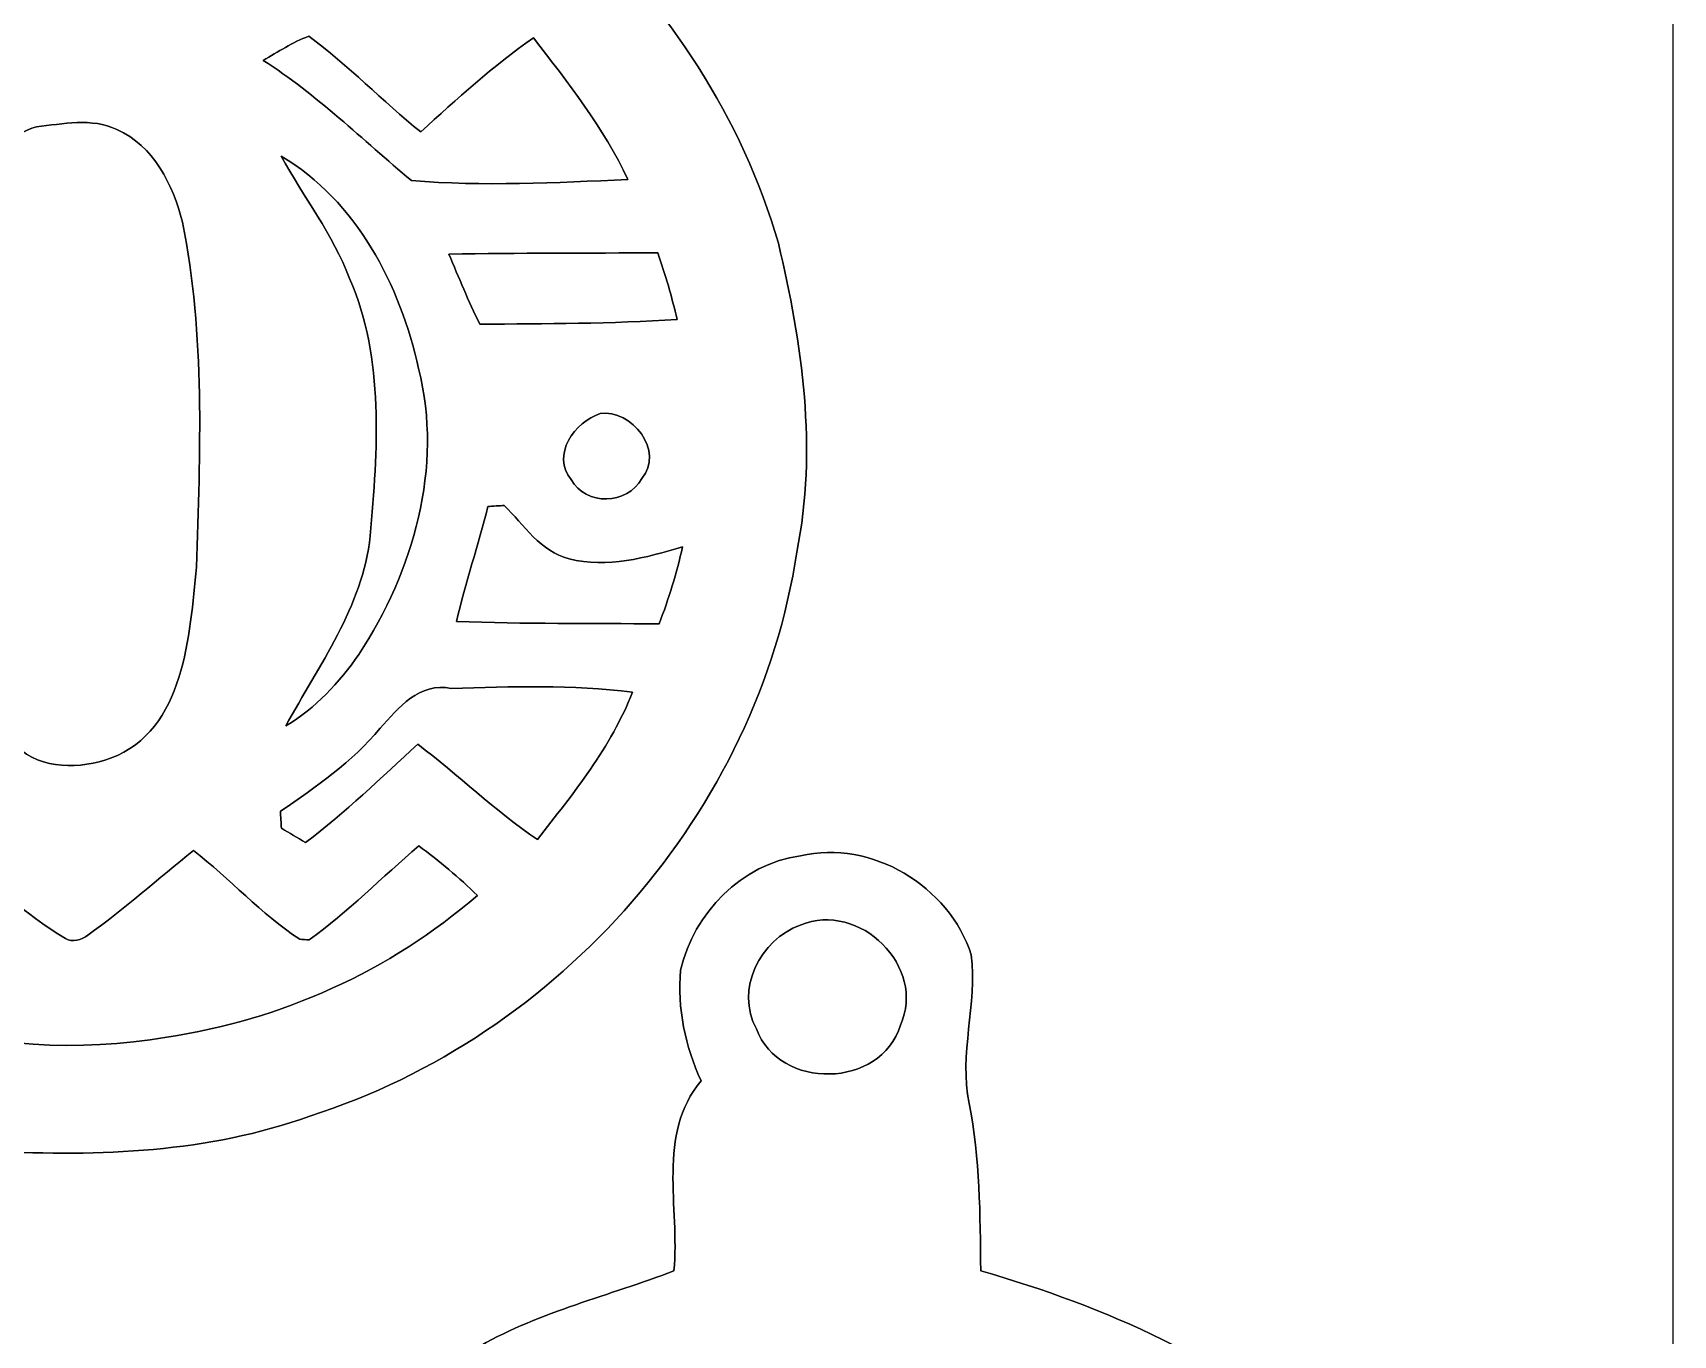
# Model space of a CAD drawing. Header units: centimetres. Extents: x -16.8 to 16.8, y -16.7 to 16.7.
# Drawn here: x 6.92 to 16.77, y -6.41 to 1.41 of the extents above; entities that cross this region are included whole.
import ezdxf

# ---------------------------------------------------------------- set-up
doc = ezdxf.new("R2010")
doc.units = ezdxf.units.CM
doc.header["$MEASUREMENT"] = 0
doc.layers.add('Layer 1', color=7, linetype='Continuous')

msp = doc.modelspace()

# ---------------------------------------------------------------- linework, layer by layer
at = {"layer": 'Layer 1', "color": 7}
for points, knots in [([(-16.77458, 16.66875), (-16.77458, 16.66875), (16.77458, 16.66875), (16.77458, 16.66875), (16.77458, 16.66875), (16.77458, 16.66875), (16.77458, -16.66875), (16.77458, -16.66875), (16.77458, -16.66875), (16.77458, -16.66875), (-16.77458, -16.66875), (-16.77458, -16.66875), (-16.77458, -16.66875), (-16.77458, -16.66875), (-16.77458, 16.66875), (-16.77458, 16.66875), (-16.77458, 16.66875), (-16.77458, 16.66875), (-16.77458, 16.66875), (-16.77458, 16.66875)], [0, 0, 0, 0, 0.1666667, 0.1666667, 0.1666667, 0.1666667, 0.3333333, 0.3333333, 0.3333333, 0.3333333, 0.5, 0.5, 0.5, 0.5, 0.6666667, 0.6666667, 0.6666667, 0.6666667, 1, 1, 1, 1]), ([(6.7945, 5.62187), (6.50981, 5.47264), (6.28332, 5.18019), (6.27062, 4.84964), (6.27062, 4.84964), (6.2932, 4.67184), (6.37716, 4.50568), (6.4008, 4.32788), (6.4008, 4.32788), (6.17855, 3.9818), (6.28474, 3.54471), (6.23288, 3.1556), (6.23288, 3.1556), (5.09376, 2.91289), (4.07176, 2.19287), (3.44417, 1.21356), (3.44417, 1.21356), (2.55552, -0.13123), (2.5841, -1.99743), (3.47839, -3.33163), (3.47839, -3.33163), (4.17266, -4.43442), (5.40032, -5.14985), (6.68443, -5.30472), (6.68443, -5.30472), (7.32331, -5.33682), (7.98019, -5.31319), (8.58802, -5.09376), (8.58802, -5.09376), (10.08451, -4.6168), (11.27654, -3.26531), (11.51184, -1.70639), (11.51184, -1.70639), (11.63602, -1.09008), (11.54536, -0.45579), (11.40107, 0.14781), (11.40107, 0.14781), (10.96504, 1.64712), (9.64882, 2.84163), (8.12236, 3.15595), (8.12236, 3.15595), (8.10577, 3.42688), (8.10331, 3.69817), (8.08496, 3.9684), (8.08496, 3.9684), (8.1153, 4.10916), (8.02005, 4.20934), (7.94314, 4.30706), (7.94314, 4.30706), (8.01758, 4.54413), (8.12518, 4.79531), (8.04369, 5.04649), (8.04369, 5.04649), (8.00417, 5.26062), (7.83907, 5.42819), (7.67009, 5.55131), (7.67009, 5.55131), (7.4235, 5.74393), (7.07425, 5.72558), (6.7945, 5.62187), (6.7945, 5.62187), (6.7945, 5.62187), (6.7945, 5.62187), (6.7945, 5.62187)], [0, 0, 0, 0, 0.0588235, 0.0588235, 0.0588235, 0.0588235, 0.1176471, 0.1176471, 0.1176471, 0.1176471, 0.1764706, 0.1764706, 0.1764706, 0.1764706, 0.2352941, 0.2352941, 0.2352941, 0.2352941, 0.2941176, 0.2941176, 0.2941176, 0.2941176, 0.3529412, 0.3529412, 0.3529412, 0.3529412, 0.4117647, 0.4117647, 0.4117647, 0.4117647, 0.4705882, 0.4705882, 0.4705882, 0.4705882, 0.5294118, 0.5294118, 0.5294118, 0.5294118, 0.5882353, 0.5882353, 0.5882353, 0.5882353, 0.6470588, 0.6470588, 0.6470588, 0.6470588, 0.7058824, 0.7058824, 0.7058824, 0.7058824, 0.7647059, 0.7647059, 0.7647059, 0.7647059, 0.8235294, 0.8235294, 0.8235294, 0.8235294, 0.8823529, 0.8823529, 0.8823529, 0.8823529, 1, 1, 1, 1]), ([(8.30686, 1.24601), (8.39682, 1.2954), (8.48289, 1.35608), (8.58061, 1.391), (8.58061, 1.391), (8.8198, 1.21744), (9.0237, 1.00154), (9.25336, 0.81598), (9.25336, 0.81598), (9.46961, 1.01459), (9.68834, 1.21285), (9.92999, 1.38112), (9.92999, 1.38112), (10.13848, 1.11196), (10.35262, 0.84138), (10.49761, 0.53058), (10.49761, 0.53058), (10.0644, 0.51153), (9.62942, 0.48824), (9.19727, 0.52388), (9.19727, 0.52388), (8.90376, 0.76906), (8.63141, 1.03928), (8.30686, 1.24601)], [0, 0, 0, 0, 0.1428571, 0.1428571, 0.1428571, 0.1428571, 0.2857143, 0.2857143, 0.2857143, 0.2857143, 0.4285714, 0.4285714, 0.4285714, 0.4285714, 0.5714286, 0.5714286, 0.5714286, 0.5714286, 0.7142857, 0.7142857, 0.7142857, 0.7142857, 1, 1, 1, 1]), ([(6.9469, 0.84772), (7.10353, 0.86254), (7.27816, 0.90382), (7.42774, 0.83009), (7.42774, 0.83009), (7.64893, 0.7366), (7.76605, 0.49706), (7.82214, 0.27481), (7.82214, 0.27481), (7.96114, -0.40605), (7.92727, -1.10772), (7.90751, -1.79811), (7.90751, -1.79811), (7.86342, -2.2031), (7.83907, -2.77601), (7.3914, -2.94499), (7.3914, -2.94499), (7.21219, -3.0099), (6.97477, -3.01519), (6.8266, -2.87443), (6.8266, -2.87443), (6.56061, -2.7305), (6.52145, -2.4003), (6.47065, -2.13466), (6.47065, -2.13466), (6.38457, -1.55469), (6.39022, -0.96555), (6.41421, -0.38135), (6.41421, -0.38135), (6.44631, -0.07655), (6.4516, 0.24765), (6.60823, 0.5207), (6.60823, 0.5207), (6.69149, 0.65123), (6.78568, 0.80645), (6.9469, 0.84772)], [0, 0, 0, 0, 0.1, 0.1, 0.1, 0.1, 0.2, 0.2, 0.2, 0.2, 0.3, 0.3, 0.3, 0.3, 0.4, 0.4, 0.4, 0.4, 0.5, 0.5, 0.5, 0.5, 0.6, 0.6, 0.6, 0.6, 0.7, 0.7, 0.7, 0.7, 0.8, 0.8, 0.8, 0.8, 1, 1, 1, 1]), ([(8.41446, 0.67134), (8.86919, 0.40252), (9.12883, -0.10336), (9.24031, -0.60501), (9.24031, -0.60501), (9.39059, -1.19627), (9.20821, -1.82245), (8.88259, -2.32128), (8.88259, -2.32128), (8.76335, -2.4892), (8.62259, -2.64548), (8.44338, -2.7499), (8.44338, -2.7499), (8.64235, -2.38372), (8.90482, -2.0387), (8.94997, -1.60973), (8.94997, -1.60973), (8.99372, -1.09608), (9.03781, -0.54892), (8.82615, -0.0635), (8.82615, -0.0635), (8.7249, 0.20073), (8.55098, 0.42616), (8.41446, 0.67134)], [0, 0, 0, 0, 0.1428571, 0.1428571, 0.1428571, 0.1428571, 0.2857143, 0.2857143, 0.2857143, 0.2857143, 0.4285714, 0.4285714, 0.4285714, 0.4285714, 0.5714286, 0.5714286, 0.5714286, 0.5714286, 0.7142857, 0.7142857, 0.7142857, 0.7142857, 1, 1, 1, 1]), ([(9.42305, 0.0829), (9.84109, 0.0889), (10.25913, 0.0889), (10.67752, 0.08961), (10.67752, 0.08961), (10.72233, -0.04163), (10.76184, -0.17498), (10.79253, -0.31044), (10.79253, -0.31044), (10.39777, -0.33479), (10.00266, -0.33655), (9.6079, -0.33796), (9.6079, -0.33796), (9.54087, -0.20003), (9.4809, -0.05891), (9.42305, 0.0829)], [0, 0, 0, 0, 0.2, 0.2, 0.2, 0.2, 0.4, 0.4, 0.4, 0.4, 0.6, 0.6, 0.6, 0.6, 1, 1, 1, 1]), ([(10.33039, -0.87559), (10.51772, -0.8442), (10.72197, -1.10208), (10.58016, -1.26541), (10.58016, -1.26541), (10.49549, -1.42346), (10.2422, -1.43193), (10.15753, -1.27035), (10.15753, -1.27035), (10.03441, -1.1243), (10.1787, -0.92498), (10.33039, -0.87559)], [0, 0, 0, 0, 0.25, 0.25, 0.25, 0.25, 0.5, 0.5, 0.5, 0.5, 1, 1, 1, 1]), ([(9.65729, -1.43298), (9.68128, -1.43122), (9.72996, -1.4284), (9.75431, -1.42663), (9.75431, -1.42663), (9.87319, -1.54411), (9.97267, -1.70321), (10.14448, -1.7466), (10.14448, -1.7466), (10.37202, -1.80658), (10.60697, -1.74025), (10.82604, -1.67499), (10.82604, -1.67499), (10.78971, -1.83233), (10.74314, -1.9872), (10.68493, -2.13783), (10.68493, -2.13783), (10.27889, -2.13431), (9.87319, -2.13889), (9.46785, -2.12302), (9.46785, -2.12302), (9.52359, -1.89089), (9.59802, -1.66405), (9.65729, -1.43298)], [0, 0, 0, 0, 0.1428571, 0.1428571, 0.1428571, 0.1428571, 0.2857143, 0.2857143, 0.2857143, 0.2857143, 0.4285714, 0.4285714, 0.4285714, 0.4285714, 0.5714286, 0.5714286, 0.5714286, 0.5714286, 0.7142857, 0.7142857, 0.7142857, 0.7142857, 1, 1, 1, 1]), ([(9.00924, -2.76507), (9.1186, -2.64301), (9.24489, -2.48603), (9.43645, -2.52624), (9.43645, -2.52624), (9.7984, -2.51389), (10.16388, -2.50366), (10.52477, -2.54776), (10.52477, -2.54776), (10.39707, -2.87831), (10.16952, -3.1563), (9.95362, -3.43288), (9.95362, -3.43288), (9.69962, -3.26108), (9.4802, -3.04377), (9.23502, -2.86068), (9.23502, -2.86068), (9.01594, -3.06352), (8.80004, -3.27025), (8.56227, -3.45087), (8.56227, -3.45087), (8.51323, -3.4223), (8.46455, -3.39408), (8.41657, -3.3655), (8.41657, -3.3655), (8.41516, -3.3401), (8.41234, -3.28895), (8.41093, -3.26355), (8.41093, -3.26355), (8.62506, -3.11609), (8.84202, -2.96686), (9.00924, -2.76507)], [0, 0, 0, 0, 0.1111111, 0.1111111, 0.1111111, 0.1111111, 0.2222222, 0.2222222, 0.2222222, 0.2222222, 0.3333333, 0.3333333, 0.3333333, 0.3333333, 0.4444444, 0.4444444, 0.4444444, 0.4444444, 0.5555556, 0.5555556, 0.5555556, 0.5555556, 0.6666667, 0.6666667, 0.6666667, 0.6666667, 0.7777778, 0.7777778, 0.7777778, 0.7777778, 1, 1, 1, 1]), ([(11.53407, -3.53025), (11.18094, -3.57858), (10.89272, -3.87526), (10.81405, -4.21675), (10.81405, -4.21675), (10.79288, -4.44571), (10.84192, -4.67501), (10.93752, -4.88244), (10.93752, -4.88244), (10.668, -5.2003), (10.81052, -5.64409), (10.77383, -6.02262), (10.77383, -6.02262), (10.38648, -6.17255), (9.9755, -6.26674), (9.61178, -6.47277), (9.61178, -6.47277), (8.896, -6.84918), (8.29204, -7.43303), (7.88388, -8.13117), (7.88388, -8.13117), (7.12541, -9.40364), (7.11906, -11.09486), (7.88494, -12.36557), (7.88494, -12.36557), (8.25676, -13.00621), (8.80392, -13.53679), (9.43328, -13.92273), (9.43328, -13.92273), (10.73326, -14.70448), (12.44, -14.73165), (13.77668, -14.02362), (13.77668, -14.02362), (15.15992, -13.3223), (16.11101, -11.80712), (16.07432, -10.24819), (16.07432, -10.24819), (16.10289, -9.05616), (15.55538, -7.88423), (14.66991, -7.09612), (14.66991, -7.09612), (14.09876, -6.55426), (13.36322, -6.23817), (12.61639, -6.02333), (12.61639, -6.02333), (12.61145, -5.68713), (12.61427, -5.34811), (12.54584, -5.01791), (12.54584, -5.01791), (12.48551, -4.72123), (12.59593, -4.42278), (12.55959, -4.12468), (12.55959, -4.12468), (12.42554, -3.71228), (11.96199, -3.43147), (11.53407, -3.53025), (11.53407, -3.53025), (11.53407, -3.53025), (11.53407, -3.53025), (11.53407, -3.53025)], [0, 0, 0, 0, 0.0625, 0.0625, 0.0625, 0.0625, 0.125, 0.125, 0.125, 0.125, 0.1875, 0.1875, 0.1875, 0.1875, 0.25, 0.25, 0.25, 0.25, 0.3125, 0.3125, 0.3125, 0.3125, 0.375, 0.375, 0.375, 0.375, 0.4375, 0.4375, 0.4375, 0.4375, 0.5, 0.5, 0.5, 0.5, 0.5625, 0.5625, 0.5625, 0.5625, 0.625, 0.625, 0.625, 0.625, 0.6875, 0.6875, 0.6875, 0.6875, 0.75, 0.75, 0.75, 0.75, 0.8125, 0.8125, 0.8125, 0.8125, 0.875, 0.875, 0.875, 0.875, 1, 1, 1, 1]), ([(9.24101, -3.47098), (9.36554, -3.56129), (9.48302, -3.66148), (9.59344, -3.76873), (9.59344, -3.76873), (9.07062, -4.2224), (8.41304, -4.51838), (7.72866, -4.61963), (7.72866, -4.61963), (6.66609, -4.80554), (5.54426, -4.45841), (4.72652, -3.76696), (4.72652, -3.76696), (4.8574, -3.67841), (4.95829, -3.48121), (5.14667, -3.53272), (5.14667, -3.53272), (5.38162, -3.67665), (5.5372, -3.94229), (5.79755, -4.04142), (5.79755, -4.04142), (6.02615, -3.88091), (6.22159, -3.67806), (6.43819, -3.50167), (6.43819, -3.50167), (6.66503, -3.67665), (6.87176, -3.88091), (7.11976, -4.02766), (7.11976, -4.02766), (7.16174, -4.05306), (7.21677, -4.03507), (7.25417, -4.00791), (7.25417, -4.00791), (7.4743, -3.84916), (7.67786, -3.66854), (7.88917, -3.49814), (7.88917, -3.49814), (8.10683, -3.66924), (8.29486, -3.87879), (8.52664, -4.03154), (8.52664, -4.03154), (8.54075, -4.0326), (8.56897, -4.03472), (8.58308, -4.03578), (8.58308, -4.03578), (8.81733, -3.86609), (9.02229, -3.65936), (9.24101, -3.47098)], [0, 0, 0, 0, 0.0769231, 0.0769231, 0.0769231, 0.0769231, 0.1538462, 0.1538462, 0.1538462, 0.1538462, 0.2307692, 0.2307692, 0.2307692, 0.2307692, 0.3076923, 0.3076923, 0.3076923, 0.3076923, 0.3846154, 0.3846154, 0.3846154, 0.3846154, 0.4615385, 0.4615385, 0.4615385, 0.4615385, 0.5384615, 0.5384615, 0.5384615, 0.5384615, 0.6153846, 0.6153846, 0.6153846, 0.6153846, 0.6923077, 0.6923077, 0.6923077, 0.6923077, 0.7692308, 0.7692308, 0.7692308, 0.7692308, 0.8461538, 0.8461538, 0.8461538, 0.8461538, 1, 1, 1, 1]), ([(11.53231, -3.94688), (11.88967, -3.79871), (12.29254, -4.20017), (12.13379, -4.54766), (12.13379, -4.54766), (12.01914, -4.93042), (11.40425, -4.93924), (11.26984, -4.57059), (11.26984, -4.57059), (11.1379, -4.33246), (11.29524, -4.03366), (11.53231, -3.94688)], [0, 0, 0, 0, 0.25, 0.25, 0.25, 0.25, 0.5, 0.5, 0.5, 0.5, 1, 1, 1, 1])]:
    msp.add_open_spline(points, degree=3, knots=knots, dxfattribs=at)
at = {"layer": 'Layer 1', "color": 250}
for points, knots in [([(6.7945, 5.62187), (7.07425, 5.72558), (7.4235, 5.74393), (7.67009, 5.55131), (7.67009, 5.55131), (7.83907, 5.42819), (8.00417, 5.26062), (8.04369, 5.04649), (8.04369, 5.04649), (8.12518, 4.79531), (8.01758, 4.54413), (7.94314, 4.30706), (7.94314, 4.30706), (8.02005, 4.20934), (8.1153, 4.10916), (8.08496, 3.9684), (8.08496, 3.9684), (8.10331, 3.69817), (8.10577, 3.42688), (8.12236, 3.15595), (8.12236, 3.15595), (9.64882, 2.84163), (10.96504, 1.64712), (11.40107, 0.14781), (11.40107, 0.14781), (11.54536, -0.45579), (11.63602, -1.09008), (11.51184, -1.70639), (11.51184, -1.70639), (11.27654, -3.26531), (10.08451, -4.6168), (8.58802, -5.09376), (8.58802, -5.09376), (7.98019, -5.31319), (7.32331, -5.33682), (6.68443, -5.30472), (6.68443, -5.30472), (5.40032, -5.14985), (4.17266, -4.43442), (3.47839, -3.33163), (3.47839, -3.33163), (2.5841, -1.99743), (2.55552, -0.13123), (3.44417, 1.21356), (3.44417, 1.21356), (4.07176, 2.19287), (5.09376, 2.91289), (6.23288, 3.1556), (6.23288, 3.1556), (6.28474, 3.54471), (6.17855, 3.9818), (6.4008, 4.32788), (6.4008, 4.32788), (6.37716, 4.50568), (6.2932, 4.67184), (6.27062, 4.84964), (6.27062, 4.84964), (6.28332, 5.18019), (6.50981, 5.47264), (6.7945, 5.62187), (6.7945, 5.62187), (6.7945, 5.62187), (6.7945, 5.62187), (6.7945, 5.62187)], [0, 0, 0, 0, 0.0588235, 0.0588235, 0.0588235, 0.0588235, 0.1176471, 0.1176471, 0.1176471, 0.1176471, 0.1764706, 0.1764706, 0.1764706, 0.1764706, 0.2352941, 0.2352941, 0.2352941, 0.2352941, 0.2941176, 0.2941176, 0.2941176, 0.2941176, 0.3529412, 0.3529412, 0.3529412, 0.3529412, 0.4117647, 0.4117647, 0.4117647, 0.4117647, 0.4705882, 0.4705882, 0.4705882, 0.4705882, 0.5294118, 0.5294118, 0.5294118, 0.5294118, 0.5882353, 0.5882353, 0.5882353, 0.5882353, 0.6470588, 0.6470588, 0.6470588, 0.6470588, 0.7058824, 0.7058824, 0.7058824, 0.7058824, 0.7647059, 0.7647059, 0.7647059, 0.7647059, 0.8235294, 0.8235294, 0.8235294, 0.8235294, 0.8823529, 0.8823529, 0.8823529, 0.8823529, 1, 1, 1, 1]), ([(8.30686, 1.24601), (8.63141, 1.03928), (8.90376, 0.76906), (9.19727, 0.52388), (9.19727, 0.52388), (9.62942, 0.48824), (10.0644, 0.51153), (10.49761, 0.53058), (10.49761, 0.53058), (10.35262, 0.84138), (10.13848, 1.11196), (9.92999, 1.38112), (9.92999, 1.38112), (9.68834, 1.21285), (9.46961, 1.01459), (9.25336, 0.81598), (9.25336, 0.81598), (9.0237, 1.00154), (8.8198, 1.21744), (8.58061, 1.391), (8.58061, 1.391), (8.48289, 1.35608), (8.39682, 1.2954), (8.30686, 1.24601), (8.30686, 1.24601), (8.30686, 1.24601), (8.30686, 1.24601), (8.30686, 1.24601)], [0, 0, 0, 0, 0.125, 0.125, 0.125, 0.125, 0.25, 0.25, 0.25, 0.25, 0.375, 0.375, 0.375, 0.375, 0.5, 0.5, 0.5, 0.5, 0.625, 0.625, 0.625, 0.625, 0.75, 0.75, 0.75, 0.75, 1, 1, 1, 1]), ([(6.9469, 0.84772), (6.78568, 0.80645), (6.69149, 0.65123), (6.60823, 0.5207), (6.60823, 0.5207), (6.4516, 0.24765), (6.44631, -0.07655), (6.41421, -0.38135), (6.41421, -0.38135), (6.39022, -0.96555), (6.38457, -1.55469), (6.47065, -2.13466), (6.47065, -2.13466), (6.52145, -2.4003), (6.56061, -2.7305), (6.8266, -2.87443), (6.8266, -2.87443), (6.97477, -3.01519), (7.21219, -3.0099), (7.3914, -2.94499), (7.3914, -2.94499), (7.83907, -2.77601), (7.86342, -2.2031), (7.90751, -1.79811), (7.90751, -1.79811), (7.92727, -1.10772), (7.96114, -0.40605), (7.82214, 0.27481), (7.82214, 0.27481), (7.76605, 0.49706), (7.64893, 0.7366), (7.42774, 0.83009), (7.42774, 0.83009), (7.27816, 0.90382), (7.10353, 0.86254), (6.9469, 0.84772), (6.9469, 0.84772), (6.9469, 0.84772), (6.9469, 0.84772), (6.9469, 0.84772)], [0, 0, 0, 0, 0.0909091, 0.0909091, 0.0909091, 0.0909091, 0.1818182, 0.1818182, 0.1818182, 0.1818182, 0.2727273, 0.2727273, 0.2727273, 0.2727273, 0.3636364, 0.3636364, 0.3636364, 0.3636364, 0.4545455, 0.4545455, 0.4545455, 0.4545455, 0.5454545, 0.5454545, 0.5454545, 0.5454545, 0.6363636, 0.6363636, 0.6363636, 0.6363636, 0.7272727, 0.7272727, 0.7272727, 0.7272727, 0.8181818, 0.8181818, 0.8181818, 0.8181818, 1, 1, 1, 1]), ([(8.41446, 0.67134), (8.55098, 0.42616), (8.7249, 0.20073), (8.82615, -0.0635), (8.82615, -0.0635), (9.03781, -0.54892), (8.99372, -1.09608), (8.94997, -1.60973), (8.94997, -1.60973), (8.90482, -2.0387), (8.64235, -2.38372), (8.44338, -2.7499), (8.44338, -2.7499), (8.62259, -2.64548), (8.76335, -2.4892), (8.88259, -2.32128), (8.88259, -2.32128), (9.20821, -1.82245), (9.39059, -1.19627), (9.24031, -0.60501), (9.24031, -0.60501), (9.12883, -0.10336), (8.86919, 0.40252), (8.41446, 0.67134), (8.41446, 0.67134), (8.41446, 0.67134), (8.41446, 0.67134), (8.41446, 0.67134)], [0, 0, 0, 0, 0.125, 0.125, 0.125, 0.125, 0.25, 0.25, 0.25, 0.25, 0.375, 0.375, 0.375, 0.375, 0.5, 0.5, 0.5, 0.5, 0.625, 0.625, 0.625, 0.625, 0.75, 0.75, 0.75, 0.75, 1, 1, 1, 1]), ([(9.42305, 0.0829), (9.4809, -0.05891), (9.54087, -0.20003), (9.6079, -0.33796), (9.6079, -0.33796), (10.00266, -0.33655), (10.39777, -0.33479), (10.79253, -0.31044), (10.79253, -0.31044), (10.76184, -0.17498), (10.72233, -0.04163), (10.67752, 0.08961), (10.67752, 0.08961), (10.25913, 0.0889), (9.84109, 0.0889), (9.42305, 0.0829), (9.42305, 0.0829), (9.42305, 0.0829), (9.42305, 0.0829), (9.42305, 0.0829)], [0, 0, 0, 0, 0.1666667, 0.1666667, 0.1666667, 0.1666667, 0.3333333, 0.3333333, 0.3333333, 0.3333333, 0.5, 0.5, 0.5, 0.5, 0.6666667, 0.6666667, 0.6666667, 0.6666667, 1, 1, 1, 1]), ([(10.33039, -0.87559), (10.1787, -0.92498), (10.03441, -1.1243), (10.15753, -1.27035), (10.15753, -1.27035), (10.2422, -1.43193), (10.49549, -1.42346), (10.58016, -1.26541), (10.58016, -1.26541), (10.72197, -1.10208), (10.51772, -0.8442), (10.33039, -0.87559), (10.33039, -0.87559), (10.33039, -0.87559), (10.33039, -0.87559), (10.33039, -0.87559)], [0, 0, 0, 0, 0.2, 0.2, 0.2, 0.2, 0.4, 0.4, 0.4, 0.4, 0.6, 0.6, 0.6, 0.6, 1, 1, 1, 1]), ([(9.65729, -1.43298), (9.59802, -1.66405), (9.52359, -1.89089), (9.46785, -2.12302), (9.46785, -2.12302), (9.87319, -2.13889), (10.27889, -2.13431), (10.68493, -2.13783), (10.68493, -2.13783), (10.74314, -1.9872), (10.78971, -1.83233), (10.82604, -1.67499), (10.82604, -1.67499), (10.60697, -1.74025), (10.37202, -1.80658), (10.14448, -1.7466), (10.14448, -1.7466), (9.97267, -1.70321), (9.87319, -1.54411), (9.75431, -1.42663), (9.75431, -1.42663), (9.72996, -1.4284), (9.68128, -1.43122), (9.65729, -1.43298), (9.65729, -1.43298), (9.65729, -1.43298), (9.65729, -1.43298), (9.65729, -1.43298)], [0, 0, 0, 0, 0.125, 0.125, 0.125, 0.125, 0.25, 0.25, 0.25, 0.25, 0.375, 0.375, 0.375, 0.375, 0.5, 0.5, 0.5, 0.5, 0.625, 0.625, 0.625, 0.625, 0.75, 0.75, 0.75, 0.75, 1, 1, 1, 1]), ([(9.00924, -2.76507), (8.84202, -2.96686), (8.62506, -3.11609), (8.41093, -3.26355), (8.41093, -3.26355), (8.41234, -3.28895), (8.41516, -3.3401), (8.41657, -3.3655), (8.41657, -3.3655), (8.46455, -3.39408), (8.51323, -3.4223), (8.56227, -3.45087), (8.56227, -3.45087), (8.80004, -3.27025), (9.01594, -3.06352), (9.23502, -2.86068), (9.23502, -2.86068), (9.4802, -3.04377), (9.69962, -3.26108), (9.95362, -3.43288), (9.95362, -3.43288), (10.16952, -3.1563), (10.39707, -2.87831), (10.52477, -2.54776), (10.52477, -2.54776), (10.16388, -2.50366), (9.7984, -2.51389), (9.43645, -2.52624), (9.43645, -2.52624), (9.24489, -2.48603), (9.1186, -2.64301), (9.00924, -2.76507), (9.00924, -2.76507), (9.00924, -2.76507), (9.00924, -2.76507), (9.00924, -2.76507)], [0, 0, 0, 0, 0.1, 0.1, 0.1, 0.1, 0.2, 0.2, 0.2, 0.2, 0.3, 0.3, 0.3, 0.3, 0.4, 0.4, 0.4, 0.4, 0.5, 0.5, 0.5, 0.5, 0.6, 0.6, 0.6, 0.6, 0.7, 0.7, 0.7, 0.7, 0.8, 0.8, 0.8, 0.8, 1, 1, 1, 1]), ([(11.53407, -3.53025), (11.96199, -3.43147), (12.42554, -3.71228), (12.55959, -4.12468), (12.55959, -4.12468), (12.59593, -4.42278), (12.48551, -4.72123), (12.54584, -5.01791), (12.54584, -5.01791), (12.61427, -5.34811), (12.61145, -5.68713), (12.61639, -6.02333), (12.61639, -6.02333), (13.36322, -6.23817), (14.09876, -6.55426), (14.66991, -7.09612), (14.66991, -7.09612), (15.55538, -7.88423), (16.10289, -9.05616), (16.07432, -10.24819), (16.07432, -10.24819), (16.11101, -11.80712), (15.15992, -13.3223), (13.77668, -14.02362), (13.77668, -14.02362), (12.44, -14.73165), (10.73326, -14.70448), (9.43328, -13.92273), (9.43328, -13.92273), (8.80392, -13.53679), (8.25676, -13.00621), (7.88494, -12.36557), (7.88494, -12.36557), (7.11906, -11.09486), (7.12541, -9.40364), (7.88388, -8.13117), (7.88388, -8.13117), (8.29204, -7.43303), (8.896, -6.84918), (9.61178, -6.47277), (9.61178, -6.47277), (9.9755, -6.26674), (10.38648, -6.17255), (10.77383, -6.02262), (10.77383, -6.02262), (10.81052, -5.64409), (10.668, -5.2003), (10.93752, -4.88244), (10.93752, -4.88244), (10.84192, -4.67501), (10.79288, -4.44571), (10.81405, -4.21675), (10.81405, -4.21675), (10.89272, -3.87526), (11.18094, -3.57858), (11.53407, -3.53025), (11.53407, -3.53025), (11.53407, -3.53025), (11.53407, -3.53025), (11.53407, -3.53025)], [0, 0, 0, 0, 0.0625, 0.0625, 0.0625, 0.0625, 0.125, 0.125, 0.125, 0.125, 0.1875, 0.1875, 0.1875, 0.1875, 0.25, 0.25, 0.25, 0.25, 0.3125, 0.3125, 0.3125, 0.3125, 0.375, 0.375, 0.375, 0.375, 0.4375, 0.4375, 0.4375, 0.4375, 0.5, 0.5, 0.5, 0.5, 0.5625, 0.5625, 0.5625, 0.5625, 0.625, 0.625, 0.625, 0.625, 0.6875, 0.6875, 0.6875, 0.6875, 0.75, 0.75, 0.75, 0.75, 0.8125, 0.8125, 0.8125, 0.8125, 0.875, 0.875, 0.875, 0.875, 1, 1, 1, 1]), ([(9.24101, -3.47098), (9.02229, -3.65936), (8.81733, -3.86609), (8.58308, -4.03578), (8.58308, -4.03578), (8.56897, -4.03472), (8.54075, -4.0326), (8.52664, -4.03154), (8.52664, -4.03154), (8.29486, -3.87879), (8.10683, -3.66924), (7.88917, -3.49814), (7.88917, -3.49814), (7.67786, -3.66854), (7.4743, -3.84916), (7.25417, -4.00791), (7.25417, -4.00791), (7.21677, -4.03507), (7.16174, -4.05306), (7.11976, -4.02766), (7.11976, -4.02766), (6.87176, -3.88091), (6.66503, -3.67665), (6.43819, -3.50167), (6.43819, -3.50167), (6.22159, -3.67806), (6.02615, -3.88091), (5.79755, -4.04142), (5.79755, -4.04142), (5.5372, -3.94229), (5.38162, -3.67665), (5.14667, -3.53272), (5.14667, -3.53272), (4.95829, -3.48121), (4.8574, -3.67841), (4.72652, -3.76696), (4.72652, -3.76696), (5.54426, -4.45841), (6.66609, -4.80554), (7.72866, -4.61963), (7.72866, -4.61963), (8.41304, -4.51838), (9.07062, -4.2224), (9.59344, -3.76873), (9.59344, -3.76873), (9.48302, -3.66148), (9.36554, -3.56129), (9.24101, -3.47098)], [0, 0, 0, 0, 0.0769231, 0.0769231, 0.0769231, 0.0769231, 0.1538462, 0.1538462, 0.1538462, 0.1538462, 0.2307692, 0.2307692, 0.2307692, 0.2307692, 0.3076923, 0.3076923, 0.3076923, 0.3076923, 0.3846154, 0.3846154, 0.3846154, 0.3846154, 0.4615385, 0.4615385, 0.4615385, 0.4615385, 0.5384615, 0.5384615, 0.5384615, 0.5384615, 0.6153846, 0.6153846, 0.6153846, 0.6153846, 0.6923077, 0.6923077, 0.6923077, 0.6923077, 0.7692308, 0.7692308, 0.7692308, 0.7692308, 0.8461538, 0.8461538, 0.8461538, 0.8461538, 1, 1, 1, 1]), ([(11.53231, -3.94688), (11.29524, -4.03366), (11.1379, -4.33246), (11.26984, -4.57059), (11.26984, -4.57059), (11.40425, -4.93924), (12.01914, -4.93042), (12.13379, -4.54766), (12.13379, -4.54766), (12.29254, -4.20017), (11.88967, -3.79871), (11.53231, -3.94688), (11.53231, -3.94688), (11.53231, -3.94688), (11.53231, -3.94688), (11.53231, -3.94688)], [0, 0, 0, 0, 0.2, 0.2, 0.2, 0.2, 0.4, 0.4, 0.4, 0.4, 0.6, 0.6, 0.6, 0.6, 1, 1, 1, 1])]:
    msp.add_open_spline(points, degree=3, knots=knots, dxfattribs=at)

doc.saveas('drawing.dxf')
